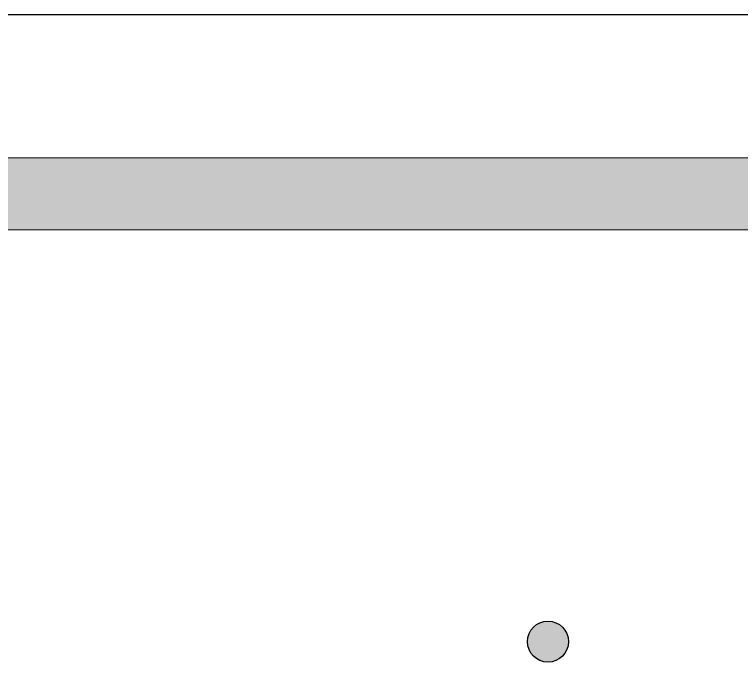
# Model space of a CAD drawing. Header units: millimetres. Extents: x 657.2 to 702.2, y 355.6 to 420.6.
# Drawn here: x 685.63 to 690.7, y 415.99 to 420.56 of the extents above; entities that cross this region are included whole.
import ezdxf

# ---------------------------------------------------------------- set-up
doc = ezdxf.new("R2010")
doc.units = ezdxf.units.MM
doc.layers.add('GSBWFILL', color=1, linetype='Continuous', lineweight=0)
for name, color, linetype in [('L18', 4, 'Continuous'), ('L25', 1, 'Continuous'), ('L50', 7, 'Continuous'), ('TBLK18', 4, 'Continuous')]:
    doc.layers.add(name, color=color, linetype=linetype)

# ---------------------------------------------------------------- blocks, each defined once
blk = doc.blocks.new('*U90')
at = {"layer": 'GSBWFILL'}
blk.add_hatch(color=256, dxfattribs=at).paths.add_polyline_path([(-379.9, -580), (380, -580, 0.4142136), (430, -530), (430, 530, 0.4142136), (380, 580), (-380, 580, 0.4142136), (-430, 530), (-430, -530, 0.4142136), (-380, -580), (-380, -570, -0.4142136), (-420, -530), (-420, 530, -0.4142136), (-380, 570), (380, 570, -0.4142136), (420, 530), (420, -530, -0.4142136), (380, -570), (-379.9, -570)])
at = {"layer": 'GSBWFILL', "linetype": 'Continuous'}
for points in [[(-380, -600), (380, -600, 0.4142136), (450, -530), (450, 530, 0.4142136), (380, 600), (-380, 600, 0.4142136), (-450, 530), (-450, -530, 0.4142136), (-380, -600)], [(-379.9, -580), (380, -580, 0.4142136), (430, -530), (430, 530, 0.4142136), (380, 580), (-380, 580, 0.4142136), (-430, 530), (-430, -530, 0.4142136), (-380, -580), (-380, -570, -0.4142136), (-420, -530), (-420, 530, -0.4142136), (-380, 570), (380, 570, -0.4142136), (420, 530), (420, -530, -0.4142136), (380, -570), (-379.9, -570), (-379.9, -580)]]:
    blk.add_lwpolyline(points, format="xyb", close=True, dxfattribs=at)
blk = doc.blocks.new('MRWA_Logo')
at = {"layer": 'TBLK18'}
h = blk.add_hatch(color=256, dxfattribs=at)
edge = h.paths.add_edge_path()
edge.add_spline(control_points=[(19.689, -6.849), (19.689, -7.163), (19.947, -7.421), (20.261, -7.421), (20.261, -7.421), (20.576, -7.421), (20.834, -7.163), (20.834, -6.849), (20.834, -6.849), (20.834, -6.534), (20.576, -6.276), (20.261, -6.276), (20.261, -6.276), (19.947, -6.276), (19.689, -6.534), (19.689, -6.849)], knot_values=[0, 0, 0, 0, 0.25, 0.25, 0.25, 0.25, 0.5, 0.5, 0.5, 0.5, 0.75, 0.75, 0.75, 0.75, 1, 1, 1, 1], degree=3, periodic=0)
blk.add_open_spline([(19.689, -6.849), (19.689, -7.163), (19.947, -7.421), (20.261, -7.421), (20.261, -7.421), (20.576, -7.421), (20.834, -7.163), (20.834, -6.849), (20.834, -6.849), (20.834, -6.534), (20.576, -6.276), (20.261, -6.276), (20.261, -6.276), (19.947, -6.276), (19.689, -6.534), (19.689, -6.849)], degree=3, knots=[0, 0, 0, 0, 0.25, 0.25, 0.25, 0.25, 0.5, 0.5, 0.5, 0.5, 0.75, 0.75, 0.75, 0.75, 1, 1, 1, 1], dxfattribs=at)

msp = doc.modelspace()

# ---------------------------------------------------------------- linework, layer by layer
at = {"layer": 'L50'}
msp.add_lwpolyline([(660.6789, 420.5607), (698.6789, 420.5607, -0.414214), (702.1789, 417.0607), (702.1789, 364.0607, -0.414214), (698.6789, 360.5607), (660.6789, 360.5607, -0.414214), (657.1789, 364.0607), (657.1789, 417.0607, -0.414214)], format="xyb", close=True, dxfattribs=at)

# ---------------------------------------------------------------- block references
at = {"layer": 'L18', "xscale": 0.25, "yscale": 0.25, "zscale": 0.25}
msp.add_blockref('MRWA_Logo', (684.2877, 417.9005), dxfattribs=at)
at = {"layer": 'L25', "xscale": 0.05, "yscale": 0.05, "zscale": 0.05}
msp.add_blockref('*U90', (679.6789, 390.5607), dxfattribs=at)

doc.saveas('drawing.dxf')
